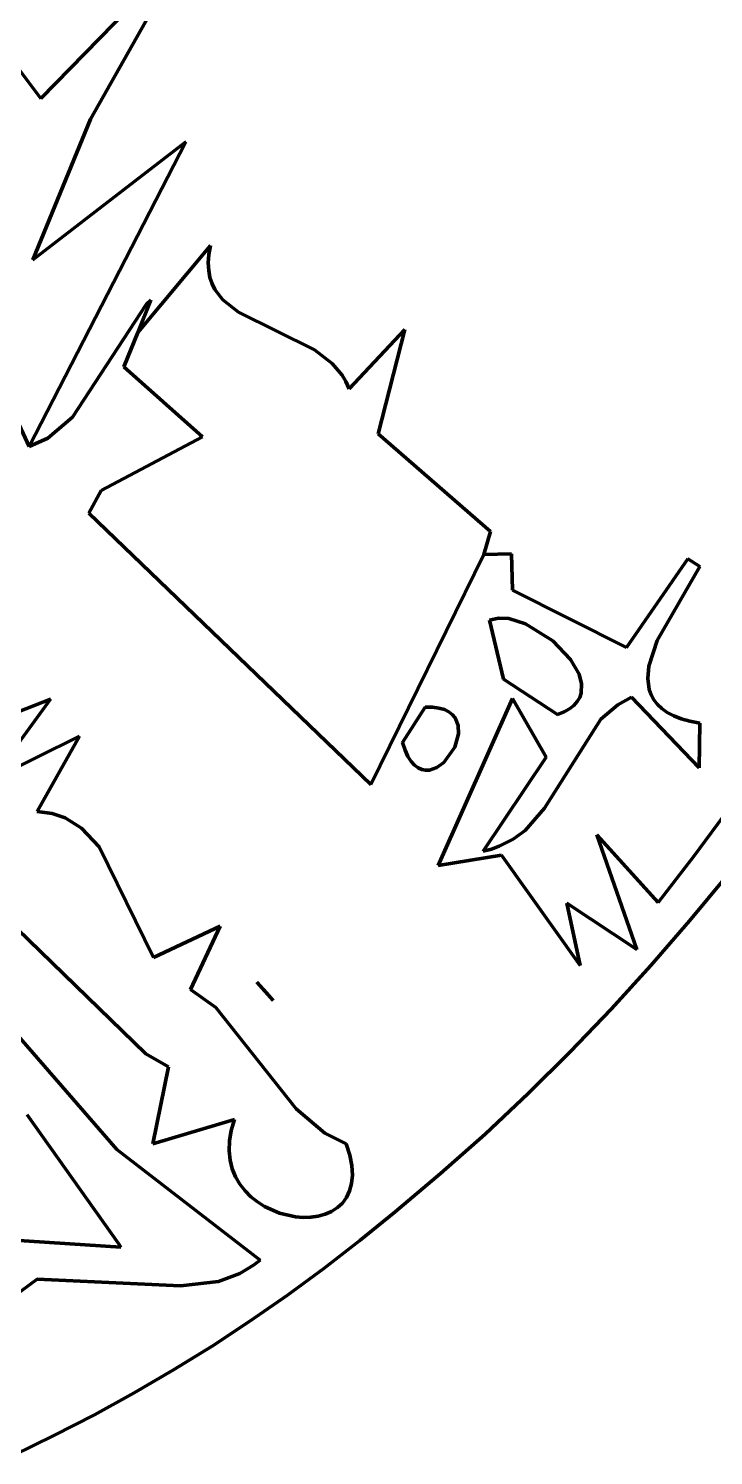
# Model space of a CAD drawing. Header units: millimetres. Extents: x 0 to 10.4, y 0 to 8.2.
# Drawn here: x 2.303 to 2.558, y 2.094 to 2.625 of the extents above; entities that cross this region are included whole.
import ezdxf

# ---------------------------------------------------------------- set-up
doc = ezdxf.new("R2010")
doc.units = ezdxf.units.MM
for name, color, linetype, lineweight in [('color#000000ff', 7, 'CONTINUOUS', 100), ('color#929292ff', 7, 'CONTINUOUS', 100), ('color#ffffffff', 7, 'CONTINUOUS', 100)]:
    doc.layers.add(name, color=color, linetype=linetype, lineweight=lineweight)

msp = doc.modelspace()

# ---------------------------------------------------------------- linework, layer by layer
at = {"layer": 'color#000000ff'}
for p, q in [((2.3484, 2.52396), (2.34366, 2.51194)), ((2.34668, 2.52231), (2.3484, 2.52396)), ((2.31932, 2.48038), (2.34668, 2.52231)), ((2.34366, 2.51194), (2.33838, 2.49905)), ((2.33838, 2.49905), (2.36764, 2.47308)), ((2.2912, 2.495), (2.30312, 2.46941)), ((2.31007, 2.47252), (2.31932, 2.48038)), ((2.30312, 2.46941), (2.31007, 2.47252)), ((2.36764, 2.47308), (2.32996, 2.45312)), ((2.32996, 2.45312), (2.32539, 2.44467)), ((2.32539, 2.44467), (2.4303, 2.3436)), ((2.4303, 2.3436), (2.4724, 2.42931)), ((2.4724, 2.42931), (2.48272, 2.42954)), ((2.48272, 2.42954), (2.48301, 2.41599)), ((2.52551, 2.3946), (2.54835, 2.42763)), ((2.54835, 2.42763), (2.55272, 2.42474)), ((2.55272, 2.42474), (2.53685, 2.3973)), ((2.48301, 2.41599), (2.52551, 2.3946)), ((2.47787, 2.40559), (2.47451, 2.40482)), ((2.47451, 2.40482), (2.47964, 2.38285)), ((2.48168, 2.40537), (2.47787, 2.40559)), ((2.48786, 2.40346), (2.48168, 2.40537)), ((2.49806, 2.39708), (2.48786, 2.40346)), ((2.50465, 2.39022), (2.49806, 2.39708)), ((2.53685, 2.3973), (2.53379, 2.38766)), ((2.50781, 2.38469), (2.50465, 2.39022)), ((2.53379, 2.38766), (2.53339, 2.38315)), ((2.47964, 2.38285), (2.49975, 2.36964)), ((2.50876, 2.38106), (2.50781, 2.38469)), ((2.5086, 2.37762), (2.50876, 2.38106)), ((2.53339, 2.38315), (2.53396, 2.37895)), ((2.31113, 2.37542), (2.27597, 2.36176)), ((2.28928, 2.34548), (2.31113, 2.37542)), ((2.48305, 2.37567), (2.45543, 2.31354)), ((2.49563, 2.35387), (2.48305, 2.37567)), ((2.5059, 2.37307), (2.50715, 2.37449)), ((2.50715, 2.37449), (2.50805, 2.37601)), ((2.50805, 2.37601), (2.5086, 2.37762)), ((2.5273, 2.3761), (2.52227, 2.37334)), ((2.55252, 2.34987), (2.5273, 2.3761)), ((2.53396, 2.37895), (2.53465, 2.37701)), ((2.53465, 2.37701), (2.53565, 2.37517)), ((2.53565, 2.37517), (2.53697, 2.37346)), ((2.45054, 2.3724), (2.44209, 2.35922)), ((2.4533, 2.37239), (2.45054, 2.3724)), ((2.45568, 2.37208), (2.4533, 2.37239)), ((2.45768, 2.3715), (2.45568, 2.37208)), ((2.45933, 2.37069), (2.45768, 2.3715)), ((2.46065, 2.36966), (2.45933, 2.37069)), ((2.46166, 2.36846), (2.46065, 2.36966)), ((2.49975, 2.36964), (2.50222, 2.37064)), ((2.50222, 2.37064), (2.50426, 2.37179)), ((2.50426, 2.37179), (2.5059, 2.37307)), ((2.52227, 2.37334), (2.51597, 2.36798)), ((2.53697, 2.37346), (2.53864, 2.37189)), ((2.53864, 2.37189), (2.54066, 2.37046)), ((2.54066, 2.37046), (2.54306, 2.3692)), ((2.54306, 2.3692), (2.54587, 2.3681)), ((2.46281, 2.36564), (2.46166, 2.36846)), ((2.46294, 2.36246), (2.46281, 2.36564)), ((2.51597, 2.36798), (2.49498, 2.33479)), ((2.54587, 2.3681), (2.5491, 2.36718)), ((2.5491, 2.36718), (2.55277, 2.36646)), ((2.55277, 2.36646), (2.55252, 2.34987)), ((2.32187, 2.36162), (2.28928, 2.34548)), ((2.30619, 2.33359), (2.32187, 2.36162)), ((2.44209, 2.35922), (2.44304, 2.35641)), ((2.46154, 2.35752), (2.46294, 2.36246)), ((2.44304, 2.35641), (2.44412, 2.3541)), ((2.44412, 2.3541), (2.4453, 2.35225)), ((2.4575, 2.35188), (2.46154, 2.35752)), ((2.47214, 2.31883), (2.49563, 2.35387)), ((2.33584, 2.20783), (2.21134, 2.35072)), ((2.4453, 2.35225), (2.44656, 2.35085)), ((2.44656, 2.35085), (2.4479, 2.34985)), ((2.4479, 2.34985), (2.44928, 2.34923)), ((2.44928, 2.34923), (2.45069, 2.34897)), ((2.45069, 2.34897), (2.45211, 2.34902)), ((2.45211, 2.34902), (2.4549, 2.34999)), ((2.4549, 2.34999), (2.4575, 2.35188)), ((2.31168, 2.33279), (2.30619, 2.33359)), ((2.31651, 2.33118), (2.31168, 2.33279)), ((2.49498, 2.33479), (2.48772, 2.32656)), ((2.55064, 2.31706), (2.56369, 2.33465)), ((2.32265, 2.32745), (2.31651, 2.33118)), ((2.32917, 2.3205), (2.32265, 2.32745)), ((2.48772, 2.32656), (2.48327, 2.32325)), ((2.48327, 2.32325), (2.47812, 2.32064)), ((2.52933, 2.28224), (2.5144, 2.3249)), ((2.5144, 2.3249), (2.53723, 2.29972)), ((2.34938, 2.27922), (2.32917, 2.3205)), ((2.45543, 2.31354), (2.47892, 2.31739)), ((2.47524, 2.31962), (2.47214, 2.31883)), ((2.47812, 2.32064), (2.47524, 2.31962)), ((2.47892, 2.31739), (2.50818, 2.27626)), ((2.53723, 2.29972), (2.55064, 2.31706)), ((2.5629, 2.3098), (2.54893, 2.29284)), ((2.28603, 2.30216), (2.34653, 2.24343)), ((2.50818, 2.27626), (2.50321, 2.29945)), ((2.50321, 2.29945), (2.52933, 2.28224)), ((2.37426, 2.29091), (2.34938, 2.27922)), ((2.3632, 2.26731), (2.37426, 2.29091)), ((2.54893, 2.29284), (2.53455, 2.27623)), ((2.53455, 2.27623), (2.51976, 2.25998)), ((2.3879, 2.27012), (2.3915, 2.26608)), ((2.39402, 2.26325), (2.3879, 2.27012)), ((2.3726, 2.26068), (2.3632, 2.26731)), ((2.3915, 2.26608), (2.39402, 2.26325)), ((2.40248, 2.22288), (2.3726, 2.26068)), ((2.51976, 2.25998), (2.50454, 2.2441)), ((2.34653, 2.24343), (2.35502, 2.23855)), ((2.50454, 2.2441), (2.48889, 2.2286)), ((2.35502, 2.23855), (2.34922, 2.20987)), ((2.48889, 2.2286), (2.47281, 2.21351)), ((2.30247, 2.22072), (2.33641, 2.1728)), ((2.4132, 2.21383), (2.40248, 2.22288)), ((2.34922, 2.20987), (2.37963, 2.21901)), ((2.37838, 2.21488), (2.37772, 2.21097)), ((2.37963, 2.21901), (2.37838, 2.21488)), ((2.37772, 2.21097), (2.37759, 2.20728)), ((2.4211, 2.20992), (2.4132, 2.21383)), ((2.42245, 2.20565), (2.4211, 2.20992)), ((2.47281, 2.21351), (2.4563, 2.19884)), ((2.38912, 2.16657), (2.33584, 2.20783)), ((2.37759, 2.20728), (2.37795, 2.20382)), ((2.42322, 2.20177), (2.42245, 2.20565)), ((2.37795, 2.20382), (2.37877, 2.2006)), ((2.37877, 2.2006), (2.38, 2.19762)), ((2.42344, 2.19826), (2.42322, 2.20177)), ((2.38, 2.19762), (2.38159, 2.19489)), ((2.38159, 2.19489), (2.3835, 2.19241)), ((2.42242, 2.19234), (2.42316, 2.19512)), ((2.42316, 2.19512), (2.42344, 2.19826)), ((2.4563, 2.19884), (2.43935, 2.18459)), ((2.3835, 2.19241), (2.38569, 2.1902)), ((2.38569, 2.1902), (2.38812, 2.18825)), ((2.41973, 2.18786), (2.42126, 2.18992)), ((2.42126, 2.18992), (2.42242, 2.19234)), ((2.38812, 2.18825), (2.39073, 2.18657)), ((2.39073, 2.18657), (2.39637, 2.18406)), ((2.39637, 2.18406), (2.40224, 2.18271)), ((2.40802, 2.18258), (2.41076, 2.18298)), ((2.41076, 2.18298), (2.41335, 2.1837)), ((2.41335, 2.1837), (2.41573, 2.18475)), ((2.41573, 2.18475), (2.41788, 2.18614)), ((2.41788, 2.18614), (2.41973, 2.18786)), ((2.43935, 2.18459), (2.42626, 2.17389)), ((2.33734, 2.17148), (2.18222, 2.18137)), ((2.40224, 2.18271), (2.40517, 2.18249)), ((2.40517, 2.18249), (2.40802, 2.18258)), ((2.33641, 2.1728), (2.33734, 2.17148)), ((2.42626, 2.17389), (2.41289, 2.16354)), ((2.38159, 2.16166), (2.38667, 2.1647)), ((2.38667, 2.1647), (2.38912, 2.16657)), ((2.41289, 2.16354), (2.39925, 2.15354)), ((2.29997, 2.15496), (2.30613, 2.15956)), ((2.30613, 2.15956), (2.35943, 2.15702)), ((2.35943, 2.15702), (2.37358, 2.1587)), ((2.37358, 2.1587), (2.38159, 2.16166)), ((2.39925, 2.15354), (2.38535, 2.14391)), ((2.38535, 2.14391), (2.37121, 2.13464)), ((2.37121, 2.13464), (2.35684, 2.12574)), ((2.35684, 2.12574), (2.34224, 2.11721)), ((2.34224, 2.11721), (2.32742, 2.10906)), ((2.32742, 2.10906), (2.3124, 2.10128)), ((2.3124, 2.10128), (2.29718, 2.0939))]:
    msp.add_line(p, q, dxfattribs=at)
at = {"layer": 'color#929292ff'}
for p, q in [((2.30756, 2.59904), (2.36161, 2.65434)), ((2.36161, 2.65434), (2.326, 2.59128)), ((2.29375, 2.61729), (2.30756, 2.59904)), ((2.326, 2.59128), (2.30456, 2.53896)), ((2.36147, 2.58291), (2.30312, 2.46941)), ((2.30456, 2.53896), (2.36147, 2.58291)), ((2.34366, 2.51194), (2.37068, 2.54425)), ((2.37068, 2.54425), (2.37007, 2.54089)), ((2.37007, 2.54089), (2.36984, 2.53781)), ((2.36984, 2.53781), (2.36997, 2.53498)), ((2.36997, 2.53498), (2.37044, 2.53239)), ((2.37044, 2.53239), (2.37121, 2.53003)), ((2.37121, 2.53003), (2.37228, 2.52786)), ((2.37228, 2.52786), (2.37518, 2.52406)), ((2.37518, 2.52406), (2.38109, 2.5194)), ((2.38109, 2.5194), (2.40931, 2.50546)), ((2.42227, 2.49094), (2.44294, 2.51297)), ((2.44294, 2.51297), (2.43302, 2.47419)), ((2.33838, 2.49905), (2.34366, 2.51194)), ((2.40931, 2.50546), (2.41599, 2.50029)), ((2.36764, 2.47308), (2.33838, 2.49905)), ((2.41599, 2.50029), (2.41959, 2.49603)), ((2.30312, 2.46941), (2.2912, 2.495)), ((2.41959, 2.49603), (2.42105, 2.4936)), ((2.42105, 2.4936), (2.42227, 2.49094)), ((2.32996, 2.45312), (2.36764, 2.47308)), ((2.43302, 2.47419), (2.47488, 2.43777)), ((2.32539, 2.44467), (2.32996, 2.45312)), ((2.4303, 2.3436), (2.32539, 2.44467)), ((2.47488, 2.43777), (2.4724, 2.42931)), ((2.4724, 2.42931), (2.4303, 2.3436)), ((2.3879, 2.27012), (2.39402, 2.26325)), ((2.3915, 2.26608), (2.3879, 2.27012)), ((2.39402, 2.26325), (2.3915, 2.26608))]:
    msp.add_line(p, q, dxfattribs=at)
at = {"layer": 'color#ffffffff'}
for p, q in [((2.36161, 2.65434), (2.30756, 2.59904)), ((2.326, 2.59128), (2.36161, 2.65434)), ((2.30756, 2.59904), (2.29375, 2.61729)), ((2.30456, 2.53896), (2.326, 2.59128)), ((2.30312, 2.46941), (2.36147, 2.58291)), ((2.36147, 2.58291), (2.30456, 2.53896)), ((2.37068, 2.54425), (2.34366, 2.51194)), ((2.37007, 2.54089), (2.37068, 2.54425)), ((2.36984, 2.53781), (2.37007, 2.54089)), ((2.36997, 2.53498), (2.36984, 2.53781)), ((2.37044, 2.53239), (2.36997, 2.53498)), ((2.37121, 2.53003), (2.37044, 2.53239)), ((2.37228, 2.52786), (2.37121, 2.53003)), ((2.34366, 2.51194), (2.3484, 2.52396)), ((2.3484, 2.52396), (2.34668, 2.52231)), ((2.37518, 2.52406), (2.37228, 2.52786)), ((2.38109, 2.5194), (2.37518, 2.52406)), ((2.34668, 2.52231), (2.31932, 2.48038)), ((2.40931, 2.50546), (2.38109, 2.5194)), ((2.44294, 2.51297), (2.42227, 2.49094)), ((2.43302, 2.47419), (2.44294, 2.51297)), ((2.41599, 2.50029), (2.40931, 2.50546)), ((2.41959, 2.49603), (2.41599, 2.50029)), ((2.42105, 2.4936), (2.41959, 2.49603)), ((2.42227, 2.49094), (2.42105, 2.4936)), ((2.31932, 2.48038), (2.31007, 2.47252)), ((2.31007, 2.47252), (2.30312, 2.46941)), ((2.47488, 2.43777), (2.43302, 2.47419)), ((2.4724, 2.42931), (2.47488, 2.43777)), ((2.48272, 2.42954), (2.4724, 2.42931)), ((2.48301, 2.41599), (2.48272, 2.42954)), ((2.54835, 2.42763), (2.52551, 2.3946)), ((2.55272, 2.42474), (2.54835, 2.42763)), ((2.53685, 2.3973), (2.55272, 2.42474)), ((2.52551, 2.3946), (2.48301, 2.41599)), ((2.47451, 2.40482), (2.47787, 2.40559)), ((2.47964, 2.38285), (2.47451, 2.40482)), ((2.47787, 2.40559), (2.48168, 2.40537)), ((2.48168, 2.40537), (2.48786, 2.40346)), ((2.48786, 2.40346), (2.49806, 2.39708)), ((2.49806, 2.39708), (2.50465, 2.39022)), ((2.53379, 2.38766), (2.53685, 2.3973)), ((2.50465, 2.39022), (2.50781, 2.38469)), ((2.53339, 2.38315), (2.53379, 2.38766)), ((2.49975, 2.36964), (2.47964, 2.38285)), ((2.50781, 2.38469), (2.50876, 2.38106)), ((2.50876, 2.38106), (2.5086, 2.37762)), ((2.53396, 2.37895), (2.53339, 2.38315)), ((2.27597, 2.36176), (2.31113, 2.37542)), ((2.31113, 2.37542), (2.28928, 2.34548)), ((2.45543, 2.31354), (2.48305, 2.37567)), ((2.48305, 2.37567), (2.49563, 2.35387)), ((2.50715, 2.37449), (2.5059, 2.37307)), ((2.50805, 2.37601), (2.50715, 2.37449)), ((2.5086, 2.37762), (2.50805, 2.37601)), ((2.52227, 2.37334), (2.5273, 2.3761)), ((2.5273, 2.3761), (2.55252, 2.34987)), ((2.53465, 2.37701), (2.53396, 2.37895)), ((2.53565, 2.37517), (2.53465, 2.37701)), ((2.53697, 2.37346), (2.53565, 2.37517)), ((2.44209, 2.35922), (2.45054, 2.3724)), ((2.45054, 2.3724), (2.4533, 2.37239)), ((2.4533, 2.37239), (2.45568, 2.37208)), ((2.45568, 2.37208), (2.45768, 2.3715)), ((2.45768, 2.3715), (2.45933, 2.37069)), ((2.45933, 2.37069), (2.46065, 2.36966)), ((2.46065, 2.36966), (2.46166, 2.36846)), ((2.50222, 2.37064), (2.49975, 2.36964)), ((2.50426, 2.37179), (2.50222, 2.37064)), ((2.5059, 2.37307), (2.50426, 2.37179)), ((2.51597, 2.36798), (2.52227, 2.37334)), ((2.53864, 2.37189), (2.53697, 2.37346)), ((2.54066, 2.37046), (2.53864, 2.37189)), ((2.54306, 2.3692), (2.54066, 2.37046)), ((2.54587, 2.3681), (2.54306, 2.3692)), ((2.46166, 2.36846), (2.46281, 2.36564)), ((2.46281, 2.36564), (2.46294, 2.36246)), ((2.49498, 2.33479), (2.51597, 2.36798)), ((2.5491, 2.36718), (2.54587, 2.3681)), ((2.55277, 2.36646), (2.5491, 2.36718)), ((2.55252, 2.34987), (2.55277, 2.36646)), ((2.28928, 2.34548), (2.32187, 2.36162)), ((2.32187, 2.36162), (2.30619, 2.33359)), ((2.44304, 2.35641), (2.44209, 2.35922)), ((2.46294, 2.36246), (2.46154, 2.35752)), ((2.44412, 2.3541), (2.44304, 2.35641)), ((2.4453, 2.35225), (2.44412, 2.3541)), ((2.46154, 2.35752), (2.4575, 2.35188)), ((2.49563, 2.35387), (2.47214, 2.31883)), ((2.21134, 2.35072), (2.33584, 2.20783)), ((2.44656, 2.35085), (2.4453, 2.35225)), ((2.4479, 2.34985), (2.44656, 2.35085)), ((2.44928, 2.34923), (2.4479, 2.34985)), ((2.45069, 2.34897), (2.44928, 2.34923)), ((2.45211, 2.34902), (2.45069, 2.34897)), ((2.4549, 2.34999), (2.45211, 2.34902)), ((2.4575, 2.35188), (2.4549, 2.34999)), ((2.30619, 2.33359), (2.31168, 2.33279)), ((2.31168, 2.33279), (2.31651, 2.33118)), ((2.48772, 2.32656), (2.49498, 2.33479)), ((2.56369, 2.33465), (2.55064, 2.31706)), ((2.31651, 2.33118), (2.32265, 2.32745)), ((2.32265, 2.32745), (2.32917, 2.3205)), ((2.48327, 2.32325), (2.48772, 2.32656)), ((2.47812, 2.32064), (2.48327, 2.32325)), ((2.53723, 2.29972), (2.5144, 2.3249)), ((2.5144, 2.3249), (2.52933, 2.28224)), ((2.32917, 2.3205), (2.34938, 2.27922)), ((2.47892, 2.31739), (2.45543, 2.31354)), ((2.47214, 2.31883), (2.47524, 2.31962)), ((2.47524, 2.31962), (2.47812, 2.32064)), ((2.50818, 2.27626), (2.47892, 2.31739)), ((2.55064, 2.31706), (2.53723, 2.29972)), ((2.54893, 2.29284), (2.5629, 2.3098)), ((2.34653, 2.24343), (2.28603, 2.30216)), ((2.52933, 2.28224), (2.50321, 2.29945)), ((2.50321, 2.29945), (2.50818, 2.27626)), ((2.34938, 2.27922), (2.37426, 2.29091)), ((2.37426, 2.29091), (2.3632, 2.26731)), ((2.53455, 2.27623), (2.54893, 2.29284)), ((2.51976, 2.25998), (2.53455, 2.27623)), ((2.3632, 2.26731), (2.3726, 2.26068)), ((2.3726, 2.26068), (2.40248, 2.22288)), ((2.50454, 2.2441), (2.51976, 2.25998)), ((2.35502, 2.23855), (2.34653, 2.24343)), ((2.48889, 2.2286), (2.50454, 2.2441)), ((2.34922, 2.20987), (2.35502, 2.23855)), ((2.47281, 2.21351), (2.48889, 2.2286)), ((2.33641, 2.1728), (2.30247, 2.22072)), ((2.40248, 2.22288), (2.4132, 2.21383)), ((2.37963, 2.21901), (2.34922, 2.20987)), ((2.37772, 2.21097), (2.37838, 2.21488)), ((2.37838, 2.21488), (2.37963, 2.21901)), ((2.37759, 2.20728), (2.37772, 2.21097)), ((2.4132, 2.21383), (2.4211, 2.20992)), ((2.4211, 2.20992), (2.42245, 2.20565)), ((2.4563, 2.19884), (2.47281, 2.21351)), ((2.33584, 2.20783), (2.38912, 2.16657)), ((2.37795, 2.20382), (2.37759, 2.20728)), ((2.42245, 2.20565), (2.42322, 2.20177)), ((2.37877, 2.2006), (2.37795, 2.20382)), ((2.38, 2.19762), (2.37877, 2.2006)), ((2.42322, 2.20177), (2.42344, 2.19826)), ((2.38159, 2.19489), (2.38, 2.19762)), ((2.3835, 2.19241), (2.38159, 2.19489)), ((2.42316, 2.19512), (2.42242, 2.19234)), ((2.42344, 2.19826), (2.42316, 2.19512)), ((2.43935, 2.18459), (2.4563, 2.19884)), ((2.38569, 2.1902), (2.3835, 2.19241)), ((2.38812, 2.18825), (2.38569, 2.1902)), ((2.42126, 2.18992), (2.41973, 2.18786)), ((2.42242, 2.19234), (2.42126, 2.18992)), ((2.39073, 2.18657), (2.38812, 2.18825)), ((2.39637, 2.18406), (2.39073, 2.18657)), ((2.40224, 2.18271), (2.39637, 2.18406)), ((2.41076, 2.18298), (2.40802, 2.18258)), ((2.41335, 2.1837), (2.41076, 2.18298)), ((2.41573, 2.18475), (2.41335, 2.1837)), ((2.41788, 2.18614), (2.41573, 2.18475)), ((2.41973, 2.18786), (2.41788, 2.18614)), ((2.42626, 2.17389), (2.43935, 2.18459)), ((2.18222, 2.18137), (2.33734, 2.17148)), ((2.40517, 2.18249), (2.40224, 2.18271)), ((2.40802, 2.18258), (2.40517, 2.18249)), ((2.33734, 2.17148), (2.33641, 2.1728)), ((2.41289, 2.16354), (2.42626, 2.17389)), ((2.38667, 2.1647), (2.38159, 2.16166)), ((2.38912, 2.16657), (2.38667, 2.1647)), ((2.39925, 2.15354), (2.41289, 2.16354)), ((2.30613, 2.15956), (2.29997, 2.15496)), ((2.35943, 2.15702), (2.30613, 2.15956)), ((2.37358, 2.1587), (2.35943, 2.15702)), ((2.38159, 2.16166), (2.37358, 2.1587)), ((2.38535, 2.14391), (2.39925, 2.15354)), ((2.37121, 2.13464), (2.38535, 2.14391)), ((2.35684, 2.12574), (2.37121, 2.13464)), ((2.34224, 2.11721), (2.35684, 2.12574)), ((2.32742, 2.10906), (2.34224, 2.11721)), ((2.3124, 2.10128), (2.32742, 2.10906)), ((2.29718, 2.0939), (2.3124, 2.10128))]:
    msp.add_line(p, q, dxfattribs=at)

doc.saveas('drawing.dxf')
